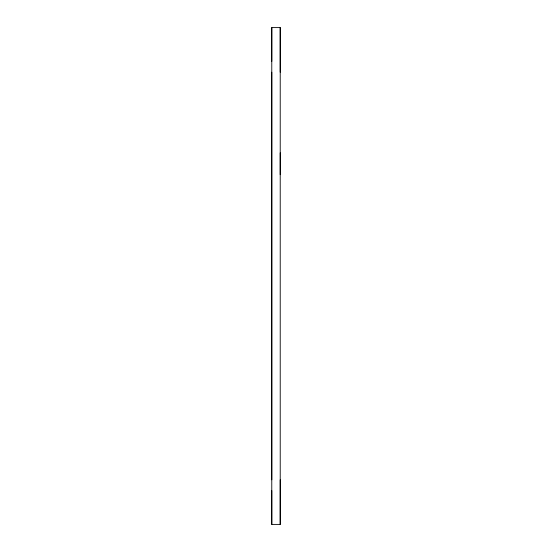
<?xml version="1.0" encoding="UTF-8"?>
<svg xmlns="http://www.w3.org/2000/svg" width="552" height="552" viewBox="0 0 552 552"><rect width="100%" height="100%" fill="white"/><g stroke="black" fill="none" stroke-linecap="round" stroke-linejoin="round"><path stroke-width="0.83" d="M271.777 524.4L271.777 27.6L280.223 27.6L280.223 524.4L271.777 524.4L271.777 490.624M280.223 524.4L280.223 479.805M280.223 174.68L280.223 152.828M280.223 72.195L280.223 27.6M271.777 27.6L271.777 61.375M271.777 72.195L271.777 479.805"/></g></svg>
